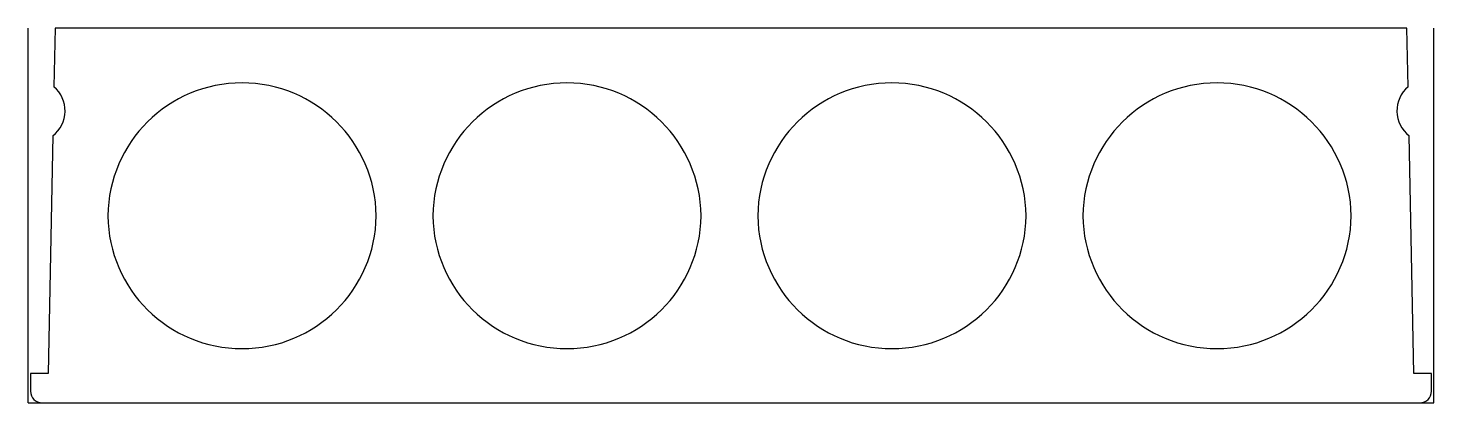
# Model space of a CAD drawing. Extents: x 0 to 1200, y 0 to 320.
import ezdxf

# ---------------------------------------------------------------- set-up
doc = ezdxf.new("R2010")
doc.units = 0
doc.layers.get('0').update_dxf_attribs({"linetype": 'CONTINUOUS'})

msp = doc.modelspace()

# ---------------------------------------------------------------- linework, layer by layer
at = {"linetype": 'CONTINUOUS'}
for p, q in [((0, 0), (0, 320)), ((23, 320), (22, 270)), ((23, 320), (22, 270)), ((1177, 320), (23, 320)), ((1177, 320), (23, 320)), ((1178, 270), (1177, 320)), ((1178, 270), (1177, 320)), ((1200, 0), (1200, 320)), ((21.1, 228.2), (17, 25)), ((21.1, 228.2), (17, 25)), ((1183, 25), (1178.9, 228.2)), ((1183, 25), (1178.9, 228.2)), ((17, 25), (2, 25)), ((2, 25), (2, 10)), ((17, 25), (2, 25)), ((2, 25), (2, 10)), ((1198, 25), (1183, 25)), ((1198, 25), (1183, 25)), ((1198, 10), (1198, 25)), ((1198, 10), (1198, 25)), ((0, 0), (1200, 0)), ((12, 0), (1188, 0)), ((12, 0), (1188, 0))]:
    msp.add_line(p, q, dxfattribs=at)
for centre, radius, start, end in [((4.7, 249.4), 26.9, 307.7257, 49.9455), ((4.7, 249.4), 26.9, 307.7257, 49.9455), ((182.6, 158.7), 114.5, 0.5356, 179.4644), ((460, 158.7), 114.5, 0.5356, 179.4644), ((737.4, 158.7), 114.5, 0.5356, 179.4644), ((1014.9, 158.7), 114.5, 0.5356, 179.4644), ((1195.3, 249.4), 26.9, 130.0545, 232.2743), ((1195.3, 249.4), 26.9, 130.0545, 232.2743), ((182.6, 160.8), 114.5, 180.5356, 359.4644), ((460, 160.8), 114.5, 180.5356, 359.4644), ((737.4, 160.8), 114.5, 180.5356, 359.4644), ((1014.9, 160.8), 114.5, 180.5356, 359.4644), ((12, 10), 10, 180, 270), ((12, 10), 10, 180, 270), ((1188, 10), 10, 270, 0), ((1188, 10), 10, 270, 0)]:
    msp.add_arc(centre, radius, start, end, dxfattribs=at)

doc.saveas('drawing.dxf')
